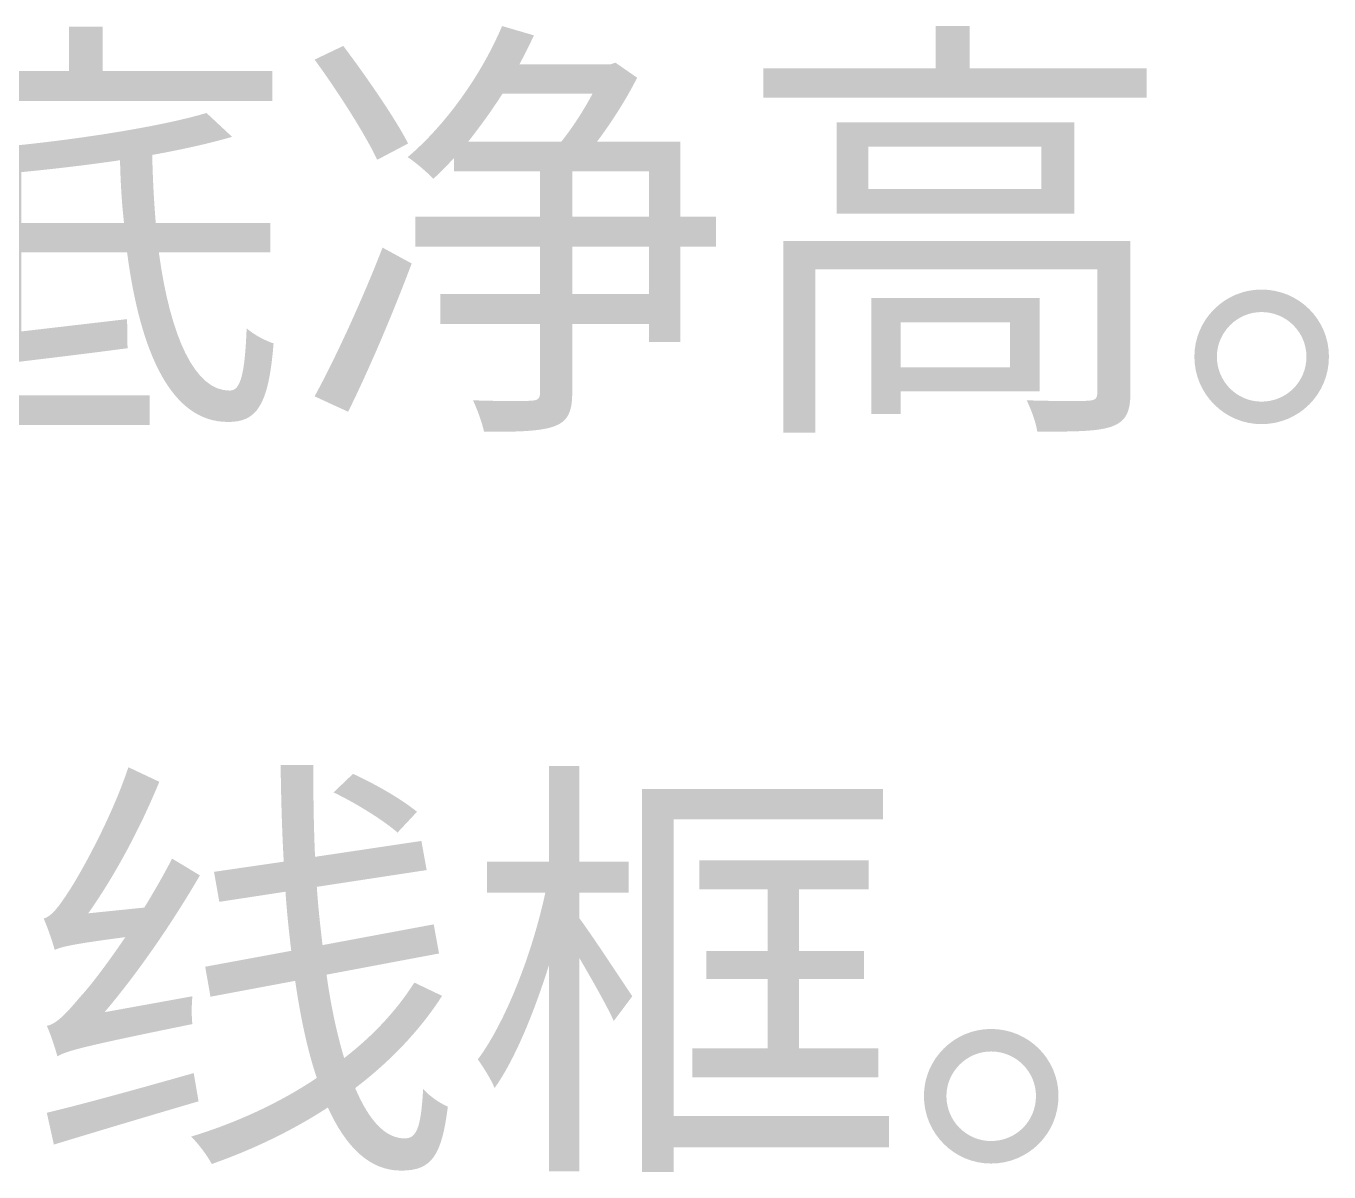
# Model space of a CAD drawing. Header units: millimetres. Extents: x -4600 to 229000, y -4300 to 19460.
# Drawn here: x 182499 to 183345, y 14892 to 15636 of the extents above; entities that cross this region are included whole.
import ezdxf

# ---------------------------------------------------------------- set-up
doc = ezdxf.new("R2010")
doc.units = ezdxf.units.MM
doc.header["$LTSCALE"] = 100
doc.layers.add('R2-LEGEND', color=7, linetype='Continuous', lineweight=18)

# ---------------------------------------------------------------- blocks, each defined once
blk = doc.blocks.new('A05_SHEET')
at = {"layer": 'R2-LEGEND'}
h = blk.add_hatch(color=256, dxfattribs=at)
edge = h.paths.add_edge_path()
edge.add_line((22421.2, 15606.72), (22421.2, 15523.92))
edge.add_spline(control_points=[(22421.2, 15523.92), (22421.2, 15482.38), (22419.2, 15423.94), (22395.42, 15382.97)], knot_values=[0, 0, 0, 0, 1, 1, 1, 1], degree=3, periodic=0)
edge.add_spline(control_points=[(22395.42, 15382.97), (22400.57, 15380.68), (22409.45, 15374.95), (22413.18, 15371.22)], knot_values=[0, 0, 0, 0, 1, 1, 1, 1], degree=3, periodic=0)
edge.add_spline(control_points=[(22413.18, 15371.22), (22438.1, 15414.48), (22441.83, 15479.52), (22441.83, 15523.92)], knot_values=[0, 0, 0, 0, 1, 1, 1, 1], degree=3, periodic=0)
edge.add_line((22441.83, 15523.92), (22441.83, 15587.24))
edge.add_line((22441.83, 15587.24), (22659.28, 15587.24))
edge.add_line((22659.28, 15587.24), (22659.28, 15606.72))
edge.add_line((22659.28, 15606.72), (22549.26, 15606.72))
edge.add_line((22549.26, 15606.72), (22549.26, 15635.65))
edge.add_line((22549.26, 15635.65), (22527.2, 15635.65))
edge.add_line((22527.2, 15635.65), (22527.2, 15606.72))
edge.add_line((22527.2, 15606.72), (22421.2, 15606.72))
edge = h.paths.add_edge_path(flags=0)
edge.add_spline(control_points=[(22616.59, 15579.5), (22587.65, 15570.91), (22536.94, 15562.89), (22491.68, 15558.3)], knot_values=[0, 0, 0, 0, 1, 1, 1, 1], degree=3, periodic=0)
edge.add_line((22491.68, 15558.3), (22475.92, 15562.89))
edge.add_line((22475.92, 15562.89), (22475.92, 15435.4))
edge.add_line((22475.92, 15435.4), (22448.42, 15432.53))
edge.add_line((22448.42, 15432.53), (22451, 15412.76))
edge.add_spline(control_points=[(22451, 15412.76), (22481.36, 15416.49), (22524.34, 15421.36), (22565.31, 15426.8)], knot_values=[0, 0, 0, 0, 1, 1, 1, 1], degree=3, periodic=0)
edge.add_line((22565.31, 15426.8), (22565.02, 15445.71))
edge.add_line((22565.02, 15445.71), (22496.26, 15437.69))
edge.add_line((22496.26, 15437.69), (22496.26, 15488.97))
edge.add_line((22496.26, 15488.97), (22565.02, 15488.97))
edge.add_spline(control_points=[(22565.02, 15488.97), (22573.62, 15423.36), (22593.96, 15378.96), (22630.34, 15378.96)], knot_values=[0, 0, 0, 0, 1, 1, 1, 1], degree=3, periodic=0)
edge.add_spline(control_points=[(22630.34, 15378.96), (22649.25, 15378.67), (22656.98, 15389.84), (22660.14, 15429.95)], knot_values=[0, 0, 0, 0, 1, 1, 1, 1], degree=3, periodic=0)
edge.add_spline(control_points=[(22660.14, 15429.95), (22654.69, 15431.67), (22647.24, 15435.68), (22642.66, 15439.69)], knot_values=[0, 0, 0, 0, 1, 1, 1, 1], degree=3, periodic=0)
edge.add_spline(control_points=[(22642.66, 15439.69), (22641.51, 15411.04), (22638.94, 15399.3), (22631.77, 15399.3), (22609.14, 15399.01), (22593.1, 15433.96), (22585.65, 15488.97)], knot_values=[0, 0, 0, 0, 1, 1, 1, 2, 2, 2, 2], degree=3, periodic=0)
edge.add_line((22585.65, 15488.97), (22658.13, 15488.97))
edge.add_line((22658.13, 15488.97), (22658.13, 15508.17))
edge.add_line((22658.13, 15508.17), (22583.64, 15508.17))
edge.add_spline(control_points=[(22583.64, 15508.17), (22582.5, 15521.92), (22581.64, 15536.81), (22581.35, 15552.29)], knot_values=[0, 0, 0, 0, 1, 1, 1, 1], degree=3, periodic=0)
edge.add_spline(control_points=[(22581.35, 15552.29), (22600.55, 15555.72), (22618.31, 15559.73), (22633.21, 15564.03)], knot_values=[0, 0, 0, 0, 1, 1, 1, 1], degree=3, periodic=0)
edge.add_line((22633.21, 15564.03), (22616.59, 15579.5))
edge = h.paths.add_edge_path(flags=0)
edge.add_line((22496.26, 15508.17), (22496.26, 15541.11))
edge.add_spline(control_points=[(22496.26, 15541.11), (22516.89, 15543.12), (22539.24, 15545.7), (22560.44, 15548.85)], knot_values=[0, 0, 0, 0, 1, 1, 1, 1], degree=3, periodic=0)
edge.add_spline(control_points=[(22560.44, 15548.85), (22560.72, 15534.81), (22561.58, 15521.06), (22563.02, 15508.17)], knot_values=[0, 0, 0, 0, 1, 1, 1, 1], degree=3, periodic=0)
edge.add_line((22563.02, 15508.17), (22496.26, 15508.17))
h.paths.add_polyline_path([(22451.28, 15396.15), (22451.28, 15376.95), (22579.63, 15376.95), (22579.63, 15396.15), (22451.28, 15396.15)], flags=0)
h = blk.add_hatch(color=256, dxfattribs=at)
edge = h.paths.add_edge_path()
edge.add_spline(control_points=[(22808.54, 15635.94), (22794.79, 15603.57), (22771.58, 15571.48), (22747.23, 15550.85)], knot_values=[0, 0, 0, 0, 1, 1, 1, 1], degree=3, periodic=0)
edge.add_spline(control_points=[(22747.23, 15550.85), (22752.1, 15547.7), (22760.41, 15540.54), (22763.85, 15536.81)], knot_values=[0, 0, 0, 0, 1, 1, 1, 1], degree=3, periodic=0)
edge.add_spline(control_points=[(22763.85, 15536.81), (22768.43, 15540.83), (22772.73, 15545.41), (22777.31, 15550.28)], knot_values=[0, 0, 0, 0, 1, 1, 1, 1], degree=3, periodic=0)
edge.add_line((22777.31, 15550.28), (22777.31, 15541.68))
edge.add_line((22777.31, 15541.68), (22833.18, 15541.68))
edge.add_line((22833.18, 15541.68), (22833.18, 15512.18))
edge.add_line((22833.18, 15512.18), (22752.1, 15512.18))
edge.add_line((22752.1, 15512.18), (22752.1, 15492.69))
edge.add_line((22752.1, 15492.69), (22833.18, 15492.69))
edge.add_line((22833.18, 15492.69), (22833.18, 15462.04))
edge.add_line((22833.18, 15462.04), (22768.43, 15462.04))
edge.add_line((22768.43, 15462.04), (22768.43, 15442.56))
edge.add_line((22768.43, 15442.56), (22833.18, 15442.56))
edge.add_line((22833.18, 15442.56), (22833.18, 15398.15))
edge.add_spline(control_points=[(22833.18, 15398.15), (22833.18, 15393.85), (22831.75, 15392.99), (22827.16, 15392.71), (22822.29, 15392.42), (22806.53, 15392.42), (22789.63, 15392.99)], knot_values=[0, 0, 0, 0, 1, 1, 1, 2, 2, 2, 2], degree=3, periodic=0)
edge.add_spline(control_points=[(22789.63, 15392.99), (22792.5, 15386.98), (22795.65, 15378.1), (22796.79, 15372.65)], knot_values=[0, 0, 0, 0, 1, 1, 1, 1], degree=3, periodic=0)
edge.add_spline(control_points=[(22796.79, 15372.65), (22819.14, 15372.37), (22833.47, 15372.94), (22842.35, 15376.09), (22851.23, 15379.24), (22854.09, 15385.55), (22854.09, 15397.86)], knot_values=[0, 0, 0, 0, 1, 1, 1, 2, 2, 2, 2], degree=3, periodic=0)
edge.add_line((22854.09, 15397.86), (22854.09, 15442.56))
edge.add_line((22854.09, 15442.56), (22903.94, 15442.56))
edge.add_line((22903.94, 15442.56), (22903.94, 15430.81))
edge.add_line((22903.94, 15430.81), (22924.28, 15430.81))
edge.add_line((22924.28, 15430.81), (22924.28, 15492.69))
edge.add_line((22924.28, 15492.69), (22947.49, 15492.69))
edge.add_line((22947.49, 15492.69), (22947.49, 15512.18))
edge.add_line((22947.49, 15512.18), (22924.28, 15512.18))
edge.add_line((22924.28, 15512.18), (22924.28, 15560.88))
edge.add_line((22924.28, 15560.88), (22870.14, 15560.88))
edge.add_spline(control_points=[(22870.14, 15560.88), (22879.88, 15573.77), (22889.62, 15589.24), (22896.21, 15602.42)], knot_values=[0, 0, 0, 0, 1, 1, 1, 1], degree=3, periodic=0)
edge.add_line((22896.21, 15602.42), (22882.17, 15612.16))
edge.add_line((22882.17, 15612.16), (22878.73, 15611.02))
edge.add_line((22878.73, 15611.02), (22819.71, 15611.02))
edge.add_spline(control_points=[(22819.71, 15611.02), (22823.15, 15617.32), (22826.3, 15623.62), (22829.17, 15629.92)], knot_values=[0, 0, 0, 0, 1, 1, 1, 1], degree=3, periodic=0)
edge.add_line((22829.17, 15629.92), (22808.54, 15635.94))
edge = h.paths.add_edge_path(flags=0)
edge.add_line((22808.83, 15592.11), (22867.27, 15592.11))
edge.add_spline(control_points=[(22867.27, 15592.11), (22861.54, 15581.22), (22854.09, 15569.76), (22846.93, 15560.88)], knot_values=[0, 0, 0, 0, 1, 1, 1, 1], degree=3, periodic=0)
edge.add_line((22846.93, 15560.88), (22786.48, 15560.88))
edge.add_spline(control_points=[(22786.48, 15560.88), (22794.22, 15570.62), (22801.66, 15580.93), (22808.83, 15592.11)], knot_values=[0, 0, 0, 0, 1, 1, 1, 1], degree=3, periodic=0)
h.paths.add_polyline_path([(22903.94, 15462.04), (22854.09, 15462.04), (22854.09, 15492.69), (22903.94, 15492.69), (22903.94, 15462.04)], flags=0)
h.paths.add_polyline_path([(22903.94, 15512.18), (22854.09, 15512.18), (22854.09, 15541.68), (22903.94, 15541.68), (22903.94, 15512.18)], flags=0)
blk.add_hatch(color=256, dxfattribs=at).paths.add_polyline_path([(23090.16, 15635.94), (23090.16, 15608.44), (22978.14, 15608.44), (22978.14, 15589.53), (23227.11, 15589.53), (23227.11, 15608.44), (23112.22, 15608.44), (23112.22, 15635.94), (23090.16, 15635.94)])
h = blk.add_hatch(color=256, dxfattribs=at)
edge = h.paths.add_edge_path()
edge.add_spline(control_points=[(22686.78, 15614.17), (22701.68, 15593.83), (22719.44, 15566.04), (22727.46, 15549.13)], knot_values=[0, 0, 0, 0, 1, 1, 1, 1], degree=3, periodic=0)
edge.add_line((22727.46, 15549.13), (22747.52, 15559.73))
edge.add_spline(control_points=[(22747.52, 15559.73), (22738.92, 15576.35), (22720.3, 15603.28), (22705.4, 15623.05)], knot_values=[0, 0, 0, 0, 1, 1, 1, 1], degree=3, periodic=0)
edge.add_line((22705.4, 15623.05), (22686.78, 15614.17))
h = blk.add_hatch(color=256, dxfattribs=at)
h.paths.add_polyline_path([(23025.7, 15573.49), (23025.7, 15514.18), (23180.12, 15514.18), (23180.12, 15573.49), (23025.7, 15573.49)])
h.paths.add_polyline_path([(23046.33, 15557.73), (23158.64, 15557.73), (23158.64, 15530.23), (23046.33, 15530.23), (23046.33, 15557.73)], flags=0)
h = blk.add_hatch(color=256, dxfattribs=at)
edge = h.paths.add_edge_path()
edge.add_line((22686.78, 15395.57), (22708.55, 15385.55))
edge.add_spline(control_points=[(22708.55, 15385.55), (22722.02, 15412.76), (22737.78, 15449.72), (22749.81, 15481.81)], knot_values=[0, 0, 0, 0, 1, 1, 1, 1], degree=3, periodic=0)
edge.add_line((22749.81, 15481.81), (22730.9, 15492.12))
edge.add_spline(control_points=[(22730.9, 15492.12), (22717.72, 15458.03), (22699.67, 15419.07), (22686.78, 15395.57)], knot_values=[0, 0, 0, 0, 1, 1, 1, 1], degree=3, periodic=0)
h = blk.add_hatch(color=256, dxfattribs=at)
edge = h.paths.add_edge_path()
edge.add_line((22991.04, 15496.42), (22991.04, 15372.08))
edge.add_line((22991.04, 15372.08), (23011.95, 15372.08))
edge.add_line((23011.95, 15372.08), (23011.95, 15478.08))
edge.add_line((23011.95, 15478.08), (23195.02, 15478.08))
edge.add_line((23195.02, 15478.08), (23195.02, 15398.15))
edge.add_spline(control_points=[(23195.02, 15398.15), (23195.02, 15394.14), (23193.87, 15392.99), (23188.72, 15392.71), (23184.13, 15392.42), (23167.8, 15392.42), (23149.18, 15392.99)], knot_values=[0, 0, 0, 0, 1, 1, 1, 2, 2, 2, 2], degree=3, periodic=0)
edge.add_spline(control_points=[(23149.18, 15392.99), (23152.05, 15386.98), (23155.2, 15378.67), (23156.06, 15372.65)], knot_values=[0, 0, 0, 0, 1, 1, 1, 1], degree=3, periodic=0)
edge.add_spline(control_points=[(23156.06, 15372.65), (23179.84, 15372.65), (23195.31, 15372.65), (23204.76, 15376.09), (23213.93, 15379.53), (23216.51, 15385.83), (23216.51, 15397.86)], knot_values=[0, 0, 0, 0, 1, 1, 1, 2, 2, 2, 2], degree=3, periodic=0)
edge.add_line((23216.51, 15397.86), (23216.51, 15496.42))
edge.add_line((23216.51, 15496.42), (22991.04, 15496.42))
h.paths.add_polyline_path([(23048.34, 15459.46), (23048.34, 15384.11), (23067.24, 15384.11), (23067.24, 15398.72), (23157.49, 15398.72), (23157.49, 15459.46), (23048.34, 15459.46)], flags=0)
h.paths.add_polyline_path([(23067.24, 15443.7), (23138.29, 15443.7), (23138.29, 15414.48), (23067.24, 15414.48), (23067.24, 15443.7)], flags=0)
h = blk.add_hatch(color=256, dxfattribs=at)
edge = h.paths.add_edge_path()
edge.add_spline(control_points=[(23301.6, 15464.9), (23277.82, 15464.9), (23258.05, 15445.42), (23258.05, 15421.36), (23258.05, 15397.01), (23277.82, 15377.52), (23301.6, 15377.52), (23325.95, 15377.52), (23345.43, 15397.01), (23345.43, 15421.36), (23345.43, 15445.42), (23325.95, 15464.9), (23301.6, 15464.9)], knot_values=[0, 0, 0, 0, 1, 1, 1, 2, 2, 2, 3, 3, 3, 4, 4, 4, 4], degree=3, periodic=0)
edge = h.paths.add_edge_path(flags=0)
edge.add_spline(control_points=[(23301.6, 15392.14), (23285.84, 15392.14), (23272.66, 15405.03), (23272.66, 15421.36), (23272.66, 15437.11), (23285.84, 15450.29), (23301.6, 15450.29), (23317.93, 15450.29), (23330.82, 15437.11), (23330.82, 15421.36), (23330.82, 15405.03), (23317.93, 15392.14), (23301.6, 15392.14)], knot_values=[0, 0, 0, 0, 1, 1, 1, 2, 2, 2, 3, 3, 3, 4, 4, 4, 4], degree=3, periodic=0)
h = blk.add_hatch(color=256, dxfattribs=at)
edge = h.paths.add_edge_path()
edge.add_spline(control_points=[(22518.04, 15036.19), (22522.05, 15038.19), (22528.92, 15039.91), (22563.87, 15044.5)], knot_values=[0, 0, 0, 0, 1, 1, 1, 1], degree=3, periodic=0)
edge.add_spline(control_points=[(22563.87, 15044.5), (22551.27, 15025.87), (22540.1, 15011.55), (22534.65, 15005.82)], knot_values=[0, 0, 0, 0, 1, 1, 1, 1], degree=3, periodic=0)
edge.add_spline(control_points=[(22534.65, 15005.82), (22525.77, 14995.22), (22519.18, 14988.06), (22512.88, 14986.91)], knot_values=[0, 0, 0, 0, 1, 1, 1, 1], degree=3, periodic=0)
edge.add_spline(control_points=[(22512.88, 14986.91), (22515.46, 14981.47), (22518.61, 14971.44), (22519.75, 14967.14)], knot_values=[0, 0, 0, 0, 1, 1, 1, 1], degree=3, periodic=0)
edge.add_spline(control_points=[(22519.75, 14967.14), (22525.77, 14970.58), (22535.51, 14973.44), (22607.42, 14988.06)], knot_values=[0, 0, 0, 0, 1, 1, 1, 1], degree=3, periodic=0)
edge.add_spline(control_points=[(22607.42, 14988.06), (22606.85, 14992.35), (22606.85, 15000.38), (22607.42, 15006.11)], knot_values=[0, 0, 0, 0, 1, 1, 1, 1], degree=3, periodic=0)
edge.add_line((22607.42, 15006.11), (22550.41, 14995.79))
edge.add_spline(control_points=[(22550.41, 14995.79), (22572.18, 15021.58), (22593.96, 15053.09), (22612.29, 15084.6)], knot_values=[0, 0, 0, 0, 1, 1, 1, 1], degree=3, periodic=0)
edge.add_line((22612.29, 15084.6), (22594.24, 15095.49))
edge.add_spline(control_points=[(22594.24, 15095.49), (22588.8, 15084.89), (22582.5, 15074), (22576.19, 15063.69)], knot_values=[0, 0, 0, 0, 1, 1, 1, 1], degree=3, periodic=0)
edge.add_line((22576.19, 15063.69), (22539.81, 15059.97))
edge.add_spline(control_points=[(22539.81, 15059.97), (22557, 15084.32), (22573.62, 15115.26), (22585.93, 15145.34)], knot_values=[0, 0, 0, 0, 1, 1, 1, 1], degree=3, periodic=0)
edge.add_line((22585.93, 15145.34), (22565.88, 15154.8))
edge.add_spline(control_points=[(22565.88, 15154.8), (22554.42, 15120.42), (22533.51, 15083.74), (22527.2, 15074.29), (22520.9, 15064.55), (22516.03, 15057.96), (22510.87, 15056.53)], knot_values=[0, 0, 0, 0, 1, 1, 1, 2, 2, 2, 2], degree=3, periodic=0)
edge.add_spline(control_points=[(22510.87, 15056.53), (22513.45, 15050.8), (22516.89, 15040.48), (22518.04, 15036.19)], knot_values=[0, 0, 0, 0, 1, 1, 1, 1], degree=3, periodic=0)
h = blk.add_hatch(color=256, dxfattribs=at)
edge = h.paths.add_edge_path()
edge.add_spline(control_points=[(22751.53, 15014.99), (22740.07, 14996.94), (22724.6, 14980.32), (22705.98, 14966)], knot_values=[0, 0, 0, 0, 1, 1, 1, 1], degree=3, periodic=0)
edge.add_spline(control_points=[(22705.98, 14966), (22701.39, 14981.18), (22697.38, 14999.52), (22694.52, 15020.14)], knot_values=[0, 0, 0, 0, 1, 1, 1, 1], degree=3, periodic=0)
edge.add_line((22694.52, 15020.14), (22767.57, 15033.89))
edge.add_line((22767.57, 15033.89), (22764.13, 15052.8))
edge.add_line((22764.13, 15052.8), (22691.94, 15039.34))
edge.add_spline(control_points=[(22691.94, 15039.34), (22690.5, 15051.37), (22689.07, 15063.98), (22688.21, 15077.16)], knot_values=[0, 0, 0, 0, 1, 1, 1, 1], degree=3, periodic=0)
edge.add_line((22688.21, 15077.16), (22759.55, 15088.04))
edge.add_line((22759.55, 15088.04), (22756.11, 15106.95))
edge.add_line((22756.11, 15106.95), (22687.07, 15096.64))
edge.add_spline(control_points=[(22687.07, 15096.64), (22686.21, 15115.83), (22685.92, 15135.6), (22685.92, 15156.23)], knot_values=[0, 0, 0, 0, 1, 1, 1, 1], degree=3, periodic=0)
edge.add_line((22685.92, 15156.23), (22664.72, 15156.23))
edge.add_spline(control_points=[(22664.72, 15156.23), (22665.01, 15134.74), (22665.58, 15113.83), (22666.73, 15093.49)], knot_values=[0, 0, 0, 0, 1, 1, 1, 1], degree=3, periodic=0)
edge.add_line((22666.73, 15093.49), (22621.46, 15086.9))
edge.add_line((22621.46, 15086.9), (22624.9, 15067.41))
edge.add_line((22624.9, 15067.41), (22667.87, 15074))
edge.add_spline(control_points=[(22667.87, 15074), (22668.73, 15060.83), (22670.16, 15047.93), (22671.6, 15035.61)], knot_values=[0, 0, 0, 0, 1, 1, 1, 1], degree=3, periodic=0)
edge.add_line((22671.6, 15035.61), (22615.73, 15025.3))
edge.add_line((22615.73, 15025.3), (22619.17, 15005.82))
edge.add_line((22619.17, 15005.82), (22674.17, 15016.13))
edge.add_spline(control_points=[(22674.17, 15016.13), (22677.61, 14992.35), (22682.2, 14970.87), (22688.21, 14953.1)], knot_values=[0, 0, 0, 0, 1, 1, 1, 1], degree=3, periodic=0)
edge.add_spline(control_points=[(22688.21, 14953.1), (22663.86, 14936.77), (22635.78, 14923.88), (22606.56, 14915)], knot_values=[0, 0, 0, 0, 1, 1, 1, 1], degree=3, periodic=0)
edge.add_spline(control_points=[(22606.56, 14915), (22611.72, 14910.13), (22617.16, 14902.39), (22620.03, 14897.24)], knot_values=[0, 0, 0, 0, 1, 1, 1, 1], degree=3, periodic=0)
edge.add_spline(control_points=[(22620.03, 14897.24), (22646.96, 14906.69), (22672.46, 14919.01), (22695.38, 14933.91)], knot_values=[0, 0, 0, 0, 1, 1, 1, 1], degree=3, periodic=0)
edge.add_spline(control_points=[(22695.38, 14933.91), (22707.12, 14908.12), (22722.59, 14892.94), (22742.93, 14892.94), (22762.7, 14892.94), (22769.29, 14902.39), (22773.3, 14934.48)], knot_values=[0, 0, 0, 0, 1, 1, 1, 2, 2, 2, 2], degree=3, periodic=0)
edge.add_spline(control_points=[(22773.3, 14934.48), (22768.43, 14936.49), (22761.56, 14941.07), (22757.26, 14945.94)], knot_values=[0, 0, 0, 0, 1, 1, 1, 1], degree=3, periodic=0)
edge.add_spline(control_points=[(22757.26, 14945.94), (22755.83, 14920.44), (22752.96, 14913.85), (22745.23, 14913.85), (22732.62, 14913.85), (22722.02, 14925.6), (22713.14, 14946.51)], knot_values=[0, 0, 0, 0, 1, 1, 1, 2, 2, 2, 2], degree=3, periodic=0)
edge.add_spline(control_points=[(22713.14, 14946.51), (22735.77, 14963.7), (22755.25, 14984.05), (22769.58, 15006.39)], knot_values=[0, 0, 0, 0, 1, 1, 1, 1], degree=3, periodic=0)
edge.add_line((22769.58, 15006.39), (22751.53, 15014.99))
edge = h.paths.add_edge_path(flags=0)
edge.add_spline(control_points=[(22699.1, 15138.47), (22713.42, 15131.59), (22731.47, 15120.42), (22740.64, 15112.39)], knot_values=[0, 0, 0, 0, 1, 1, 1, 1], degree=3, periodic=0)
edge.add_line((22740.64, 15112.39), (22753.25, 15125.86))
edge.add_spline(control_points=[(22753.25, 15125.86), (22744.08, 15133.59), (22725.74, 15144.2), (22711.71, 15150.5)], knot_values=[0, 0, 0, 0, 1, 1, 1, 1], degree=3, periodic=0)
edge.add_line((22711.71, 15150.5), (22699.1, 15138.47))
h = blk.add_hatch(color=256, dxfattribs=at)
edge = h.paths.add_edge_path()
edge.add_line((22838.91, 15155.65), (22838.91, 15093.49))
edge.add_line((22838.91, 15093.49), (22798.8, 15093.49))
edge.add_line((22798.8, 15093.49), (22798.8, 15073.43))
edge.add_line((22798.8, 15073.43), (22836.62, 15073.43))
edge.add_spline(control_points=[(22836.62, 15073.43), (22828.31, 15034.47), (22810.83, 14989.2), (22792.78, 14965.14)], knot_values=[0, 0, 0, 0, 1, 1, 1, 1], degree=3, periodic=0)
edge.add_spline(control_points=[(22792.78, 14965.14), (22796.22, 14960.27), (22801.38, 14952.24), (22803.67, 14946.51)], knot_values=[0, 0, 0, 0, 1, 1, 1, 1], degree=3, periodic=0)
edge.add_spline(control_points=[(22803.67, 14946.51), (22816.85, 14965.14), (22829.17, 14995.22), (22838.91, 15026.16)], knot_values=[0, 0, 0, 0, 1, 1, 1, 1], degree=3, periodic=0)
edge.add_line((22838.91, 15026.16), (22838.91, 14892.37))
edge.add_line((22838.91, 14892.37), (22858.68, 14892.37))
edge.add_line((22858.68, 14892.37), (22858.68, 15031.03))
edge.add_spline(control_points=[(22858.68, 15031.03), (22866.98, 15016.71), (22877.01, 14999.23), (22881.02, 14990.06)], knot_values=[0, 0, 0, 0, 1, 1, 1, 1], degree=3, periodic=0)
edge.add_line((22881.02, 14990.06), (22893.06, 15006.11))
edge.add_spline(control_points=[(22893.06, 15006.11), (22887.9, 15013.84), (22866.41, 15046.5), (22858.68, 15056.81)], knot_values=[0, 0, 0, 0, 1, 1, 1, 1], degree=3, periodic=0)
edge.add_line((22858.68, 15056.81), (22858.68, 15073.43))
edge.add_line((22858.68, 15073.43), (22890.76, 15073.43))
edge.add_line((22890.76, 15073.43), (22890.76, 15093.49))
edge.add_line((22890.76, 15093.49), (22858.68, 15093.49))
edge.add_line((22858.68, 15093.49), (22858.68, 15155.65))
edge.add_line((22858.68, 15155.65), (22838.91, 15155.65))
h = blk.add_hatch(color=256, dxfattribs=at)
h.paths.add_polyline_path([(22899.36, 15140.76), (22899.36, 14892.08), (22919.99, 14892.08), (22919.99, 14908.12), (23059.8, 14908.12), (23059.8, 14928.47), (22919.99, 14928.47), (22919.99, 15120.99), (23055.78, 15120.99), (23055.78, 15140.76), (22899.36, 15140.76)])
h.paths.add_polyline_path([(22932.02, 14972.3), (22932.02, 14953.39), (23052.92, 14953.39), (23052.92, 14972.3), (23001.35, 14972.3), (23001.35, 15017.28), (23043.47, 15017.28), (23043.47, 15035.61), (23001.35, 15035.61), (23001.35, 15075.44), (23046.62, 15075.44), (23046.62, 15094.35), (22936.6, 15094.35), (22936.6, 15075.44), (22981.01, 15075.44), (22981.01, 15035.61), (22941.19, 15035.61), (22941.19, 15017.28), (22981.01, 15017.28), (22981.01, 14972.3), (22932.02, 14972.3)], flags=0)
h = blk.add_hatch(color=256, dxfattribs=at)
edge = h.paths.add_edge_path()
edge.add_spline(control_points=[(23125.98, 14984.9), (23102.2, 14984.9), (23082.43, 14965.42), (23082.43, 14941.36), (23082.43, 14917.01), (23102.2, 14897.52), (23125.98, 14897.52), (23150.33, 14897.52), (23169.81, 14917.01), (23169.81, 14941.36), (23169.81, 14965.42), (23150.33, 14984.9), (23125.98, 14984.9)], knot_values=[0, 0, 0, 0, 1, 1, 1, 2, 2, 2, 3, 3, 3, 4, 4, 4, 4], degree=3, periodic=0)
edge = h.paths.add_edge_path(flags=0)
edge.add_spline(control_points=[(23125.98, 14912.14), (23110.22, 14912.14), (23097.04, 14925.03), (23097.04, 14941.36), (23097.04, 14957.11), (23110.22, 14970.29), (23125.98, 14970.29), (23142.31, 14970.29), (23155.2, 14957.11), (23155.2, 14941.36), (23155.2, 14925.03), (23142.31, 14912.14), (23125.98, 14912.14)], knot_values=[0, 0, 0, 0, 1, 1, 1, 2, 2, 2, 3, 3, 3, 4, 4, 4, 4], degree=3, periodic=0)
h = blk.add_hatch(color=256, dxfattribs=at)
edge = h.paths.add_edge_path()
edge.add_line((22512.88, 14930.47), (22517.46, 14909.84))
edge.add_spline(control_points=[(22517.46, 14909.84), (22543.82, 14917.86), (22578.2, 14928.18), (22611.43, 14937.92)], knot_values=[0, 0, 0, 0, 1, 1, 1, 1], degree=3, periodic=0)
edge.add_line((22611.43, 14937.92), (22608.28, 14956.26))
edge.add_spline(control_points=[(22608.28, 14956.26), (22573.04, 14946.23), (22536.66, 14936.2), (22512.88, 14930.47)], knot_values=[0, 0, 0, 0, 1, 1, 1, 1], degree=3, periodic=0)

msp = doc.modelspace()

# ---------------------------------------------------------------- block references
msp.add_blockref('A05_SHEET', (160000, 0))

doc.saveas('drawing.dxf')
